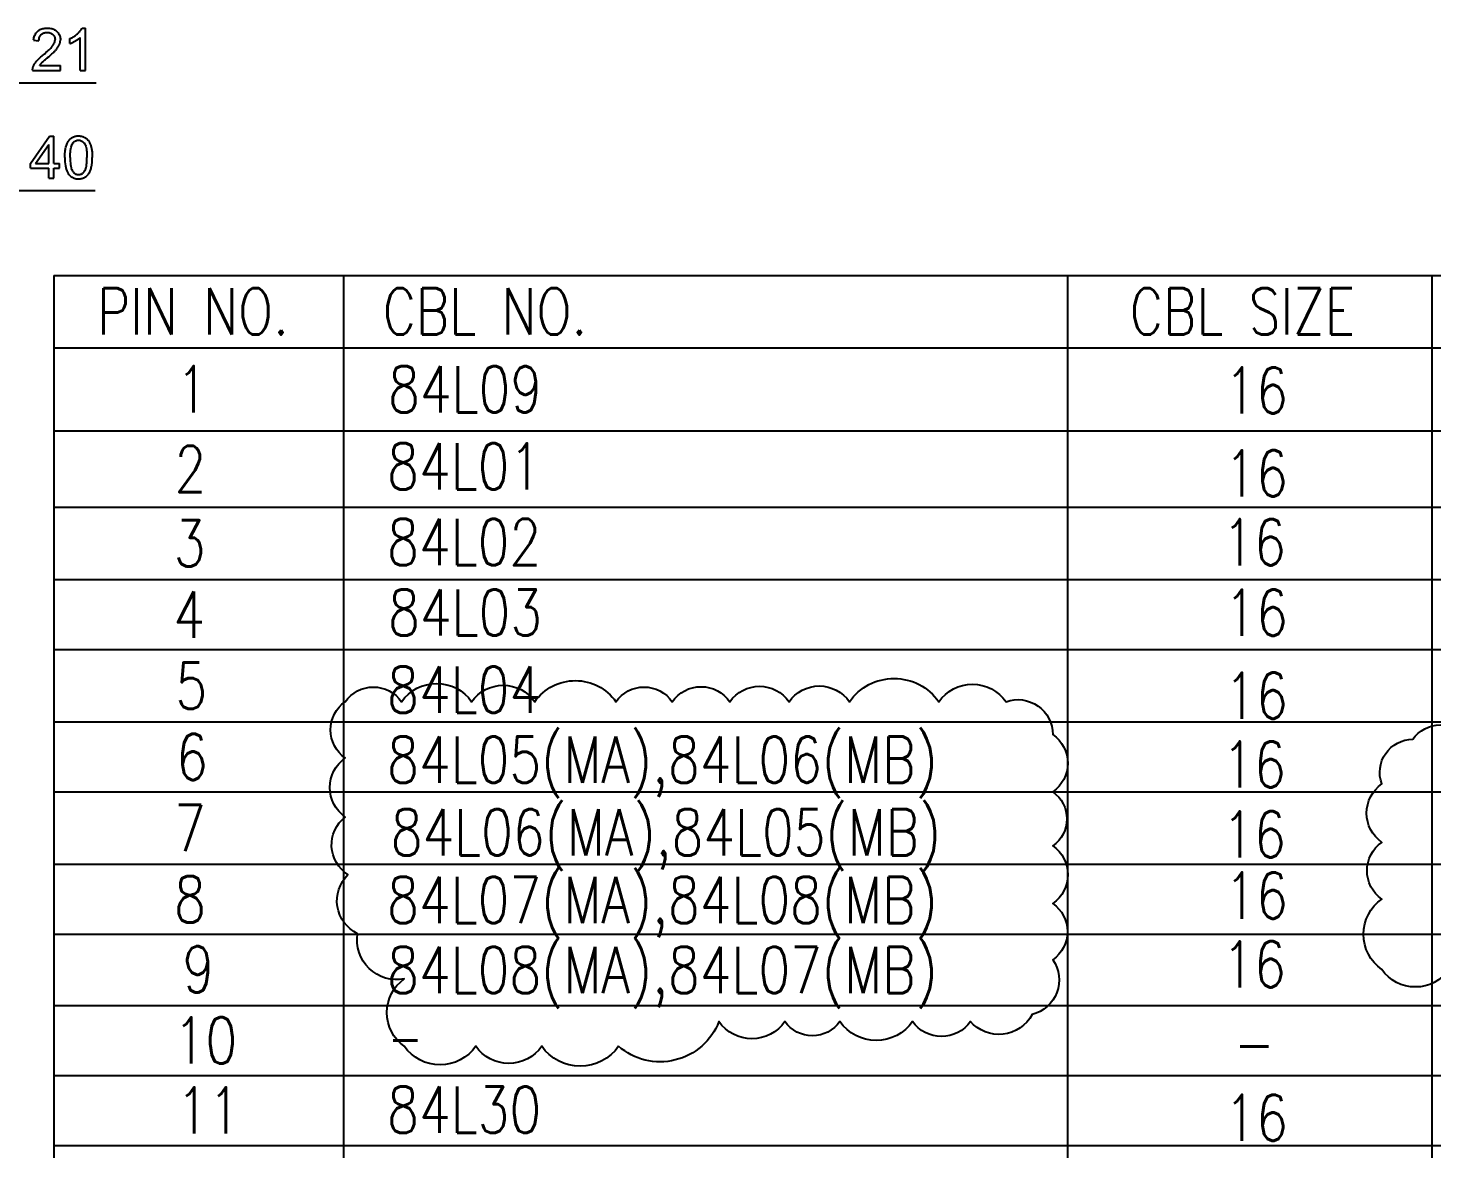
# Model space of a CAD drawing. Extents: x 260 to 819, y -886 to -454.
# Drawn here: x 526.9 to 605.2, y -618.8 to -556.3 of the extents above; entities that cross this region are included whole.
import ezdxf

# ---------------------------------------------------------------- set-up
doc = ezdxf.new("R2010")
doc.units = 0
doc.header["$LTSCALE"] = 150
doc.header["$MEASUREMENT"] = 0
doc.layers.get('0').update_dxf_attribs({"color": 6, "linetype": 'CONTINUOUS'})
doc.layers.add('현배선도', color=7, linetype='CONTINUOUS')
doc.styles.get("Standard").update_dxf_attribs({"font": 'romans.shx', "width": 0.8, "bigfont": 'whgtxt.shx'})

msp = doc.modelspace()

# ---------------------------------------------------------------- linework, layer by layer
at = {"color": 7, "linetype": 'Continuous'}
for p, q in [((527.331, -556.504), (527.366, -556.464)), ((527.366, -556.464), (527.404, -556.428)), ((527.404, -556.428), (527.445, -556.395)), ((527.445, -556.395), (527.489, -556.365)), ((527.489, -556.365), (527.535, -556.339)), ((527.535, -556.339), (527.585, -556.317)), ((527.585, -556.317), (527.637, -556.298)), ((527.637, -556.298), (527.692, -556.282)), ((527.692, -556.282), (527.749, -556.27)), ((527.749, -556.27), (527.809, -556.261)), ((527.809, -556.261), (527.872, -556.256)), ((527.872, -556.256), (527.938, -556.254)), ((527.938, -556.254), (528.004, -556.256)), ((528.004, -556.256), (528.067, -556.262)), ((528.067, -556.262), (528.128, -556.271)), ((528.128, -556.271), (528.186, -556.284)), ((528.186, -556.284), (528.241, -556.301)), ((528.241, -556.301), (528.293, -556.322)), ((528.293, -556.322), (528.342, -556.346)), ((528.342, -556.346), (528.389, -556.374)), ((528.389, -556.374), (528.432, -556.406)), ((528.432, -556.406), (528.473, -556.442)), ((528.473, -556.442), (528.511, -556.48)), ((528.511, -556.48), (528.544, -556.52)), ((529.696, -556.504), (529.726, -556.472)), ((529.726, -556.472), (529.755, -556.44)), ((529.755, -556.44), (529.782, -556.409)), ((529.782, -556.409), (529.807, -556.378)), ((529.807, -556.378), (529.829, -556.346)), ((529.829, -556.346), (529.849, -556.315)), ((529.849, -556.315), (529.868, -556.285)), ((529.868, -556.285), (529.884, -556.254)), ((529.884, -556.254), (530.07, -556.254)), ((530.07, -558.614), (530.07, -556.254)), ((527.175, -556.934), (527.182, -556.869)), ((527.175, -556.934), (527.471, -556.964)), ((527.182, -556.869), (527.194, -556.807)), ((527.194, -556.807), (527.208, -556.749)), ((527.208, -556.749), (527.226, -556.694)), ((527.226, -556.694), (527.247, -556.642)), ((527.247, -556.642), (527.272, -556.593)), ((527.272, -556.593), (527.3, -556.547)), ((527.3, -556.547), (527.331, -556.504)), ((527.471, -556.964), (527.473, -556.921)), ((527.473, -556.921), (527.477, -556.88)), ((527.477, -556.88), (527.483, -556.84)), ((527.483, -556.84), (527.492, -556.803)), ((527.492, -556.803), (527.504, -556.767)), ((527.504, -556.767), (527.518, -556.733)), ((527.518, -556.733), (527.534, -556.702)), ((527.534, -556.702), (527.553, -556.672)), ((527.553, -556.672), (527.574, -556.644)), ((527.574, -556.644), (527.598, -556.618)), ((527.598, -556.618), (527.624, -556.594)), ((527.624, -556.594), (527.651, -556.573)), ((527.651, -556.573), (527.68, -556.554)), ((527.68, -556.554), (527.711, -556.538)), ((527.711, -556.538), (527.744, -556.524)), ((527.744, -556.524), (527.778, -556.513)), ((527.778, -556.513), (527.814, -556.504)), ((527.814, -556.504), (527.851, -556.498)), ((527.851, -556.498), (527.89, -556.494)), ((527.89, -556.494), (527.931, -556.493)), ((527.931, -556.493), (527.97, -556.494)), ((527.97, -556.494), (528.007, -556.498)), ((528.007, -556.498), (528.043, -556.504)), ((528.043, -556.504), (528.077, -556.512)), ((528.077, -556.512), (528.11, -556.522)), ((528.11, -556.522), (528.141, -556.535)), ((528.141, -556.535), (528.171, -556.551)), ((528.171, -556.551), (528.199, -556.568)), ((528.199, -556.568), (528.226, -556.588)), ((528.21, -557.285), (528.239, -557.247)), ((528.226, -556.588), (528.251, -556.611)), ((528.239, -557.247), (528.265, -557.211)), ((528.251, -556.611), (528.274, -556.635)), ((528.265, -557.211), (528.288, -557.175)), ((528.274, -556.635), (528.295, -556.66)), ((528.288, -557.175), (528.308, -557.139)), ((528.295, -556.66), (528.314, -556.686)), ((528.308, -557.139), (528.325, -557.104)), ((528.314, -556.686), (528.33, -556.714)), ((528.325, -557.104), (528.34, -557.069)), ((528.33, -556.714), (528.343, -556.742)), ((528.34, -557.069), (528.352, -557.034)), ((528.343, -556.742), (528.354, -556.772)), ((528.352, -557.034), (528.362, -557)), ((528.354, -556.772), (528.363, -556.802)), ((528.362, -557), (528.368, -556.966)), ((528.363, -556.802), (528.369, -556.834)), ((528.368, -556.966), (528.372, -556.933)), ((528.369, -556.834), (528.373, -556.866)), ((528.372, -556.933), (528.374, -556.9)), ((528.373, -556.866), (528.374, -556.9)), ((528.544, -556.52), (528.574, -556.562)), ((528.554, -557.295), (528.571, -557.267)), ((528.571, -557.267), (528.586, -557.239)), ((528.574, -556.562), (528.599, -556.606)), ((528.586, -557.239), (528.6, -557.211)), ((528.599, -556.606), (528.621, -556.652)), ((528.6, -557.211), (528.613, -557.184)), ((528.613, -557.184), (528.624, -557.157)), ((528.621, -556.652), (528.639, -556.699)), ((528.624, -557.157), (528.633, -557.129)), ((528.633, -557.129), (528.642, -557.102)), ((528.639, -556.699), (528.653, -556.748)), ((528.642, -557.102), (528.65, -557.074)), ((528.65, -557.074), (528.656, -557.046)), ((528.653, -556.748), (528.662, -556.799)), ((528.656, -557.046), (528.661, -557.019)), ((528.661, -557.019), (528.665, -556.991)), ((528.662, -556.799), (528.668, -556.852)), ((528.665, -556.991), (528.668, -556.963)), ((528.668, -556.852), (528.67, -556.907)), ((528.668, -556.963), (528.67, -556.935)), ((528.67, -556.935), (528.67, -556.907)), ((529.204, -556.844), (529.252, -556.821)), ((529.204, -557.123), (529.204, -556.844)), ((529.204, -557.123), (529.231, -557.113)), ((529.231, -557.113), (529.259, -557.101)), ((529.252, -556.821), (529.298, -556.797)), ((529.259, -557.101), (529.288, -557.089)), ((529.288, -557.089), (529.317, -557.075)), ((529.298, -556.797), (529.344, -556.771)), ((529.317, -557.075), (529.347, -557.061)), ((529.344, -556.771), (529.388, -556.745)), ((529.347, -557.061), (529.378, -557.045)), ((529.378, -557.045), (529.41, -557.029)), ((529.388, -556.745), (529.431, -556.718)), ((529.41, -557.029), (529.442, -557.012)), ((529.431, -556.718), (529.473, -556.69)), ((529.442, -557.012), (529.474, -556.993)), ((529.473, -556.69), (529.513, -556.661)), ((529.474, -556.993), (529.508, -556.974)), ((529.508, -556.974), (529.541, -556.954)), ((529.513, -556.661), (529.552, -556.631)), ((529.541, -556.954), (529.573, -556.934)), ((529.552, -556.631), (529.59, -556.6)), ((529.573, -556.934), (529.603, -556.914)), ((529.59, -556.6), (529.627, -556.568)), ((529.603, -556.914), (529.633, -556.894)), ((529.627, -556.568), (529.662, -556.536)), ((529.633, -556.894), (529.661, -556.875)), ((529.661, -556.875), (529.687, -556.855)), ((529.662, -556.536), (529.696, -556.504)), ((529.687, -556.855), (529.713, -556.835)), ((529.713, -556.835), (529.737, -556.815)), ((529.737, -556.815), (529.76, -556.795)), ((529.76, -556.795), (529.781, -556.775)), ((529.781, -558.614), (529.781, -556.775)), ((527.371, -558.07), (527.401, -558.037)), ((527.401, -558.037), (527.433, -558.004)), ((527.433, -558.004), (527.467, -557.97)), ((527.467, -557.97), (527.504, -557.935)), ((527.504, -557.935), (527.542, -557.899)), ((527.542, -557.899), (527.584, -557.862)), ((527.584, -557.862), (527.627, -557.824)), ((527.627, -557.824), (527.673, -557.785)), ((527.673, -557.785), (527.721, -557.745)), ((527.721, -557.745), (527.795, -557.683)), ((527.763, -558.067), (527.798, -558.036)), ((527.795, -557.683), (527.865, -557.625)), ((527.798, -558.036), (527.837, -558.003)), ((527.837, -558.003), (527.88, -557.966)), ((527.865, -557.625), (527.929, -557.568)), ((527.88, -557.966), (527.926, -557.927)), ((527.926, -557.927), (527.976, -557.884)), ((527.929, -557.568), (527.988, -557.515)), ((527.976, -557.884), (528.037, -557.833)), ((527.988, -557.515), (528.042, -557.463)), ((528.037, -557.833), (528.094, -557.784)), ((528.042, -557.463), (528.092, -557.415)), ((528.092, -557.415), (528.136, -557.369)), ((528.094, -557.784), (528.147, -557.737)), ((528.136, -557.369), (528.175, -557.326)), ((528.147, -557.737), (528.197, -557.692)), ((528.175, -557.326), (528.21, -557.285)), ((528.197, -557.692), (528.243, -557.65)), ((528.243, -557.65), (528.286, -557.609)), ((528.286, -557.609), (528.325, -557.571)), ((528.325, -557.571), (528.36, -557.536)), ((528.36, -557.536), (528.392, -557.502)), ((528.392, -557.502), (528.421, -557.471)), ((528.421, -557.471), (528.447, -557.441)), ((528.447, -557.441), (528.472, -557.411)), ((528.472, -557.411), (528.495, -557.382)), ((528.495, -557.382), (528.516, -557.353)), ((528.516, -557.353), (528.536, -557.324)), ((528.536, -557.324), (528.554, -557.295)), ((527.12, -558.593), (527.121, -558.572)), ((527.12, -558.593), (527.12, -558.614)), ((527.12, -558.614), (528.674, -558.614)), ((527.121, -558.572), (527.122, -558.552)), ((527.122, -558.552), (527.124, -558.532)), ((527.124, -558.532), (527.127, -558.512)), ((527.127, -558.512), (527.131, -558.492)), ((527.131, -558.492), (527.135, -558.472)), ((527.135, -558.472), (527.141, -558.452)), ((527.141, -558.452), (527.147, -558.433)), ((527.147, -558.433), (527.154, -558.413)), ((527.154, -558.413), (527.166, -558.382)), ((527.166, -558.382), (527.18, -558.35)), ((527.18, -558.35), (527.196, -558.319)), ((527.196, -558.319), (527.213, -558.287)), ((527.213, -558.287), (527.231, -558.256)), ((527.231, -558.256), (527.251, -558.225)), ((527.251, -558.225), (527.272, -558.194)), ((527.272, -558.194), (527.294, -558.163)), ((527.294, -558.163), (527.318, -558.132)), ((527.318, -558.132), (527.344, -558.101)), ((527.344, -558.101), (527.371, -558.07)), ((527.521, -558.336), (527.531, -558.321)), ((527.521, -558.336), (528.674, -558.336)), ((527.531, -558.321), (527.541, -558.305)), ((527.541, -558.305), (527.552, -558.289)), ((527.552, -558.289), (527.564, -558.274)), ((527.564, -558.274), (527.575, -558.258)), ((527.575, -558.258), (527.588, -558.242)), ((527.588, -558.242), (527.601, -558.227)), ((527.601, -558.227), (527.614, -558.211)), ((527.614, -558.211), (527.628, -558.196)), ((527.628, -558.196), (527.643, -558.18)), ((527.643, -558.18), (527.659, -558.163)), ((527.659, -558.163), (527.68, -558.143)), ((527.68, -558.143), (527.704, -558.121)), ((527.704, -558.121), (527.732, -558.096)), ((527.732, -558.096), (527.763, -558.067)), ((528.674, -558.614), (528.674, -558.336)), ((529.781, -558.614), (530.07, -558.614)), ((517.659, -559.309), (530.672, -559.309)), ((526.997, -563.806), (528.069, -562.284)), ((527.281, -563.806), (528.017, -562.747)), ((528.017, -563.806), (528.017, -562.747)), ((528.069, -562.284), (528.305, -562.284)), ((528.305, -563.806), (528.305, -562.284)), ((529.003, -562.804), (529.021, -562.754)), ((529.021, -562.754), (529.041, -562.707)), ((529.041, -562.707), (529.062, -562.662)), ((529.062, -562.662), (529.085, -562.619)), ((529.085, -562.619), (529.11, -562.579)), ((529.11, -562.579), (529.136, -562.541)), ((529.136, -562.541), (529.164, -562.505)), ((529.164, -562.505), (529.194, -562.472)), ((529.194, -562.472), (529.225, -562.441)), ((529.225, -562.441), (529.258, -562.412)), ((529.258, -562.412), (529.293, -562.386)), ((529.293, -562.386), (529.329, -562.362)), ((529.309, -562.782), (529.335, -562.728)), ((529.329, -562.362), (529.367, -562.341)), ((529.335, -562.728), (529.363, -562.681)), ((529.363, -562.681), (529.388, -562.649)), ((529.367, -562.341), (529.407, -562.324)), ((529.388, -562.649), (529.414, -562.621)), ((529.407, -562.324), (529.449, -562.308)), ((529.414, -562.621), (529.441, -562.595)), ((529.441, -562.595), (529.471, -562.573)), ((529.449, -562.308), (529.492, -562.296)), ((529.471, -562.573), (529.502, -562.555)), ((529.492, -562.296), (529.538, -562.286)), ((529.502, -562.555), (529.534, -562.54)), ((529.534, -562.54), (529.568, -562.528)), ((529.538, -562.286), (529.585, -562.279)), ((529.568, -562.528), (529.604, -562.52)), ((529.585, -562.279), (529.633, -562.275)), ((529.604, -562.52), (529.642, -562.514)), ((529.633, -562.275), (529.684, -562.274)), ((529.642, -562.514), (529.68, -562.513)), ((529.68, -562.513), (529.72, -562.515)), ((529.684, -562.274), (529.721, -562.275)), ((529.72, -562.515), (529.759, -562.52)), ((529.721, -562.275), (529.757, -562.277)), ((529.757, -562.277), (529.793, -562.281)), ((529.759, -562.52), (529.796, -562.53)), ((529.793, -562.281), (529.828, -562.286)), ((529.796, -562.53), (529.831, -562.543)), ((529.828, -562.286), (529.861, -562.293)), ((529.831, -562.543), (529.866, -562.56)), ((529.861, -562.293), (529.894, -562.301)), ((529.866, -562.56), (529.899, -562.581)), ((529.894, -562.301), (529.926, -562.311)), ((529.899, -562.581), (529.931, -562.606)), ((529.926, -562.311), (529.957, -562.323)), ((529.931, -562.606), (529.961, -562.635)), ((529.957, -562.323), (529.986, -562.336)), ((529.961, -562.635), (529.99, -562.667)), ((529.986, -562.336), (530.015, -562.35)), ((529.99, -562.667), (530.018, -562.704)), ((530.015, -562.35), (530.044, -562.366)), ((530.018, -562.704), (530.044, -562.746)), ((530.044, -562.366), (530.071, -562.383)), ((530.044, -562.746), (530.067, -562.795)), ((530.071, -562.383), (530.097, -562.402)), ((530.097, -562.402), (530.122, -562.422)), ((530.122, -562.422), (530.146, -562.443)), ((530.146, -562.443), (530.169, -562.466)), ((530.169, -562.466), (530.191, -562.49)), ((530.191, -562.49), (530.212, -562.515)), ((530.212, -562.515), (530.232, -562.542)), ((530.232, -562.542), (530.251, -562.57)), ((530.251, -562.57), (530.269, -562.599)), ((530.269, -562.599), (530.287, -562.63)), ((530.287, -562.63), (530.303, -562.661)), ((530.303, -562.661), (530.319, -562.694)), ((530.319, -562.694), (530.334, -562.729)), ((530.334, -562.729), (530.348, -562.764)), ((528.917, -563.475), (528.918, -563.393)), ((528.917, -563.475), (528.92, -563.603)), ((528.918, -563.393), (528.921, -563.314)), ((528.921, -563.314), (528.925, -563.239)), ((528.925, -563.239), (528.931, -563.167)), ((528.931, -563.167), (528.939, -563.098)), ((528.939, -563.098), (528.948, -563.033)), ((528.948, -563.033), (528.959, -562.971)), ((528.959, -562.971), (528.972, -562.912)), ((528.972, -562.912), (528.987, -562.856)), ((528.987, -562.856), (529.003, -562.804)), ((529.214, -563.475), (529.215, -563.362)), ((529.214, -563.475), (529.215, -563.586)), ((529.215, -563.362), (529.22, -563.258)), ((529.22, -563.258), (529.227, -563.16)), ((529.227, -563.16), (529.238, -563.07)), ((529.238, -563.07), (529.251, -562.987)), ((529.251, -562.987), (529.268, -562.911)), ((529.268, -562.911), (529.287, -562.843)), ((529.287, -562.843), (529.309, -562.782)), ((530.067, -562.795), (530.087, -562.853)), ((530.087, -562.853), (530.105, -562.918)), ((530.105, -562.918), (530.119, -562.992)), ((530.119, -562.992), (530.132, -563.073)), ((530.132, -563.073), (530.141, -563.161)), ((530.141, -563.161), (530.148, -563.258)), ((530.148, -563.258), (530.152, -563.362)), ((530.152, -563.362), (530.153, -563.475)), ((530.152, -563.586), (530.153, -563.475)), ((530.348, -562.764), (530.362, -562.801)), ((530.362, -562.801), (530.374, -562.839)), ((530.374, -562.839), (530.386, -562.879)), ((530.386, -562.879), (530.397, -562.919)), ((530.397, -562.919), (530.407, -562.962)), ((530.407, -562.962), (530.416, -563.007)), ((530.416, -563.007), (530.424, -563.056)), ((530.424, -563.056), (530.431, -563.107)), ((530.431, -563.107), (530.437, -563.161)), ((530.437, -563.161), (530.441, -563.218)), ((530.441, -563.218), (530.445, -563.278)), ((530.445, -563.278), (530.448, -563.341)), ((530.448, -563.341), (530.449, -563.406)), ((530.449, -563.406), (530.45, -563.475)), ((530.449, -563.556), (530.45, -563.475)), ((526.997, -564.071), (526.997, -563.806)), ((526.997, -564.071), (528.017, -564.071)), ((527.281, -563.806), (528.017, -563.806)), ((528.017, -564.634), (528.017, -564.071)), ((528.305, -563.806), (528.622, -563.806)), ((528.305, -564.071), (528.622, -564.071)), ((528.305, -564.634), (528.305, -564.071)), ((528.622, -564.071), (528.622, -563.806)), ((528.92, -563.603), (528.927, -563.725)), ((528.927, -563.725), (528.938, -563.839)), ((528.938, -563.839), (528.955, -563.945)), ((528.955, -563.945), (528.976, -564.044)), ((528.976, -564.044), (529.001, -564.136)), ((529.001, -564.136), (529.031, -564.221)), ((529.031, -564.221), (529.066, -564.298)), ((529.066, -564.298), (529.106, -564.368)), ((529.215, -563.586), (529.219, -563.691)), ((529.219, -563.691), (529.226, -563.787)), ((529.226, -563.787), (529.236, -563.876)), ((529.236, -563.876), (529.248, -563.956)), ((529.248, -563.956), (529.263, -564.03)), ((529.263, -564.03), (529.28, -564.095)), ((529.28, -564.095), (529.301, -564.153)), ((529.301, -564.153), (529.324, -564.203)), ((529.324, -564.203), (529.349, -564.245)), ((529.349, -564.245), (529.377, -564.281)), ((529.377, -564.281), (529.406, -564.314)), ((529.406, -564.314), (529.436, -564.343)), ((529.931, -564.342), (529.961, -564.313)), ((529.961, -564.313), (529.99, -564.281)), ((529.99, -564.281), (530.018, -564.244)), ((530.018, -564.244), (530.044, -564.202)), ((530.044, -564.202), (530.067, -564.152)), ((530.067, -564.152), (530.087, -564.094)), ((530.087, -564.094), (530.105, -564.029)), ((530.105, -564.029), (530.119, -563.955)), ((530.119, -563.955), (530.132, -563.875)), ((530.132, -563.875), (530.141, -563.786)), ((530.141, -563.786), (530.148, -563.69)), ((530.148, -563.69), (530.152, -563.586)), ((530.259, -564.367), (530.283, -564.327)), ((530.283, -564.327), (530.306, -564.284)), ((530.306, -564.284), (530.328, -564.239)), ((530.328, -564.239), (530.347, -564.192)), ((530.347, -564.192), (530.365, -564.142)), ((530.365, -564.142), (530.381, -564.09)), ((530.381, -564.09), (530.395, -564.034)), ((530.395, -564.034), (530.408, -563.975)), ((530.408, -563.975), (530.419, -563.913)), ((530.419, -563.913), (530.429, -563.848)), ((530.429, -563.848), (530.436, -563.78)), ((530.436, -563.78), (530.442, -563.708)), ((530.442, -563.708), (530.446, -563.634)), ((530.446, -563.634), (530.449, -563.556)), ((528.017, -564.634), (528.305, -564.634)), ((529.106, -564.368), (529.15, -564.43)), ((529.15, -564.43), (529.19, -564.476)), ((529.19, -564.476), (529.233, -564.518)), ((529.233, -564.518), (529.279, -564.554)), ((529.279, -564.554), (529.328, -564.586)), ((529.328, -564.586), (529.38, -564.613)), ((529.38, -564.613), (529.435, -564.635)), ((529.435, -564.635), (529.493, -564.652)), ((529.436, -564.343), (529.468, -564.367)), ((529.468, -564.367), (529.501, -564.388)), ((529.493, -564.652), (529.554, -564.664)), ((529.501, -564.388), (529.535, -564.406)), ((529.535, -564.406), (529.57, -564.419)), ((529.554, -564.664), (529.617, -564.671)), ((529.57, -564.419), (529.607, -564.429)), ((529.607, -564.429), (529.645, -564.434)), ((529.617, -564.671), (529.684, -564.674)), ((529.645, -564.434), (529.684, -564.436)), ((529.684, -564.436), (529.723, -564.434)), ((529.684, -564.674), (529.734, -564.672)), ((529.723, -564.434), (529.761, -564.429)), ((529.734, -564.672), (529.783, -564.668)), ((529.761, -564.429), (529.797, -564.419)), ((529.783, -564.668), (529.83, -564.661)), ((529.797, -564.419), (529.833, -564.406)), ((529.83, -564.661), (529.876, -564.651)), ((529.833, -564.406), (529.867, -564.388)), ((529.867, -564.388), (529.899, -564.367)), ((529.876, -564.651), (529.919, -564.639)), ((529.899, -564.367), (529.931, -564.342)), ((529.919, -564.639), (529.961, -564.624)), ((529.961, -564.624), (530.001, -564.606)), ((530.001, -564.606), (530.04, -564.585)), ((530.04, -564.585), (530.076, -564.561)), ((530.076, -564.561), (530.111, -564.535)), ((530.111, -564.535), (530.144, -564.506)), ((530.144, -564.506), (530.175, -564.475)), ((530.175, -564.475), (530.205, -564.441)), ((530.205, -564.441), (530.233, -564.406)), ((530.233, -564.406), (530.259, -564.367))]:
    msp.add_line(p, q, dxfattribs=at)
at = {"color": 0, "linetype": 'Continuous'}
msp.add_line((517.594, -565.329), (530.607, -565.329), dxfattribs=at)
at = {"layer": '현배선도', "color": 0}
for p, q in [((528.311, -570.062), (528.311, -574.103)), ((528.311, -570.062), (605.246, -570.062)), ((544.474, -570.062), (544.474, -574.103)), ((544.474, -570.062), (544.474, -686.866)), ((544.474, -570.062), (544.474, -694.949)), ((584.896, -570.062), (584.896, -574.103)), ((605.246, -570.062), (640.888, -570.062)), ((605.246, -570.062), (605.246, -694.949)), ((528.311, -574.103), (544.474, -574.103)), ((528.311, -574.103), (528.311, -578.734)), ((544.474, -574.103), (544.474, -578.734)), ((544.474, -574.103), (605.246, -574.103)), ((584.896, -574.103), (584.896, -578.734)), ((605.246, -574.103), (640.888, -574.103)), ((528.311, -578.734), (544.474, -578.734)), ((528.311, -578.734), (528.311, -583.006)), ((544.474, -578.734), (544.474, -583.006)), ((544.474, -578.734), (605.246, -578.734)), ((584.896, -578.734), (584.896, -583.006)), ((605.246, -578.734), (657.709, -578.734)), ((605.246, -578.734), (657.709, -578.734)), ((528.311, -583.006), (544.474, -583.006)), ((528.311, -583.006), (528.311, -587.048)), ((544.474, -583.006), (544.474, -587.048)), ((544.474, -583.006), (605.246, -583.006)), ((584.896, -583.006), (584.896, -587.048)), ((605.246, -583.006), (657.709, -583.006)), ((605.246, -583.006), (657.709, -583.006)), ((528.311, -587.048), (544.474, -587.048)), ((528.311, -587.048), (528.311, -590.953)), ((544.474, -587.048), (544.474, -590.953)), ((544.474, -587.048), (605.246, -587.048)), ((584.896, -587.048), (584.896, -590.953)), ((605.246, -587.048), (657.709, -587.048)), ((528.311, -590.953), (544.474, -590.953)), ((528.311, -590.953), (528.311, -594.994)), ((544.474, -590.953), (544.474, -594.994)), ((544.474, -590.953), (605.246, -590.953)), ((584.896, -590.953), (584.896, -594.994)), ((605.246, -590.953), (646.663, -590.953)), ((528.311, -594.994), (544.474, -594.994)), ((528.311, -594.994), (528.311, -598.899)), ((544.474, -594.994), (544.474, -598.899)), ((544.474, -594.994), (605.246, -594.994)), ((584.896, -594.994), (584.896, -598.899)), ((605.246, -594.994), (646.663, -594.994)), ((528.311, -598.899), (544.474, -598.899)), ((528.311, -598.899), (528.311, -602.941)), ((544.474, -598.899), (544.474, -602.941)), ((544.474, -598.899), (605.246, -598.899)), ((584.896, -598.899), (584.896, -602.941)), ((605.246, -598.899), (646.663, -598.899)), ((544.474, -601.973), (544.474, -694.949)), ((528.311, -602.941), (544.474, -602.941)), ((528.311, -602.941), (528.311, -606.845)), ((544.474, -602.941), (544.474, -606.845)), ((544.474, -602.941), (605.246, -602.941)), ((584.896, -602.941), (584.896, -606.845)), ((605.246, -602.941), (646.663, -602.941)), ((528.311, -606.845), (544.474, -606.845)), ((528.311, -606.845), (528.311, -610.824)), ((544.474, -606.845), (544.474, -610.824)), ((544.474, -606.845), (605.246, -606.845)), ((584.896, -606.845), (584.896, -610.824)), ((605.246, -606.845), (646.663, -606.845)), ((528.311, -610.824), (544.474, -610.824)), ((528.311, -610.824), (528.311, -614.729)), ((544.474, -610.824), (544.474, -614.729)), ((544.474, -610.824), (605.246, -610.824)), ((584.896, -610.824), (584.896, -614.729)), ((605.246, -610.824), (646.663, -610.824)), ((528.311, -614.729), (544.474, -614.729)), ((528.311, -614.729), (528.311, -618.634)), ((544.474, -614.729), (544.474, -618.634)), ((544.474, -614.729), (605.246, -614.729)), ((584.896, -614.729), (584.896, -618.634)), ((605.246, -614.729), (646.663, -614.729)), ((528.311, -618.634), (544.474, -618.634)), ((528.311, -618.634), (528.311, -622.538)), ((544.474, -618.634), (544.474, -622.538)), ((544.474, -618.634), (605.246, -618.634)), ((584.896, -618.634), (584.896, -622.538)), ((605.246, -618.634), (646.663, -618.634))]:
    msp.add_line(p, q, dxfattribs=at)
at = {"layer": '현배선도', "color": 3}
msp.add_lwpolyline([(559.839, -613.097, -0.520567), (555.544, -613.097, -0.520567), (551.862, -613.097, -0.520567), (547.873, -613.097, -0.520567), (547.873, -609.342, -0.520567), (545.265, -606.813, -0.520567), (544.728, -603.518, -0.520567), (544.574, -600.299, -0.520567), (544.574, -597.004, -0.520567), (544.574, -593.862, -0.520567), (547.719, -593.862, -0.520567), (551.631, -593.862, -0.520567), (555.16, -593.862, -0.520567), (559.686, -593.862, -0.520567), (562.831, -593.862, -0.520567), (566.052, -593.862, -0.520567), (569.351, -593.862, -0.520567), (572.726, -593.862, -0.520567), (577.712, -593.862, -0.520567), (581.47, -593.862, -0.520567), (584.078, -595.701, -0.520567), (584.078, -598.899, -0.520567), (584.078, -601.908, -0.520567), (584.078, -605.127, -0.520567), (584.078, -608.269, -0.520567), (582.928, -611.334, -0.520567), (579.476, -611.717, -0.520567), (576.254, -611.717, -0.520567), (572.189, -611.717, -0.520567), (569.121, -611.717, -0.520567), (565.439, -611.717, -0.520567)], format="xyb", close=True, dxfattribs=at)
msp.add_lwpolyline([(606.194, -608.814, -0.520567), (602.449, -608.814, -0.520567), (602.449, -604.88, -0.520567), (602.449, -601.714, -0.520567), (602.449, -598.453, -0.520567), (604.177, -595.958, -0.520567), (607.25, -595.958, -0.520567)], format="xyb", dxfattribs=at)

# ---------------------------------------------------------------- texts
at = {"layer": '현배선도', "color": 0, "width": 0.8}
for s, height, p in [('PIN NO.', 2.5833, (530.714, -573.367)), ('CBL NO.', 2.5833, (546.664, -573.367)), ('CBL SIZE', 2.5833, (588.372, -573.367)), ('1', 2.583, (535.137, -577.708)), ('84L09', 2.5833, (546.971, -577.707)), ('16', 2.5833, (593.666, -577.778)), ('2', 2.583, (535.039, -582.16)), ('84L01', 2.5833, (546.919, -582.013)), ('16', 2.5833, (593.666, -582.409)), ('3', 2.583, (535.005, -586.312)), ('84L02', 2.5833, (546.919, -586.245)), ('16', 2.5833, (593.544, -586.249)), ('4', 2.583, (534.978, -590.29)), ('84L03', 2.5833, (546.971, -590.175)), ('16', 2.5833, (593.666, -590.19)), ('5', 2.583, (535.099, -594.263)), ('84L04', 2.5833, (546.919, -594.481)), ('16', 2.5833, (593.666, -594.82)), ('6', 2.583, (535.14, -598.237)), ('84L05(MA),84L06(MB)', 2.5833, (546.919, -598.386)), ('16', 2.5833, (593.544, -598.66)), ('84L06(MA),84L05(MB)', 2.5833, (547.118, -602.441)), ('7', 2.583, (535.02, -602.205)), ('16', 2.5833, (593.544, -602.565)), ('84L07(MA),84L08(MB)', 2.5833, (546.919, -606.22)), ('16', 2.5833, (593.666, -605.976)), ('8', 2.583, (535.016, -606.183)), ('84L08(MA),84L07(MB)', 2.5833, (546.919, -610.125)), ('16', 2.5833, (593.544, -609.816)), ('9', 2.583, (535.487, -610.088)), ('10', 2.5833, (534.998, -614.066)), ('-', 2.2, (546.956, -613.711)), ('-', 2.583, (594.18, -614.22)), ('11', 2.5833, (535.169, -617.971)), ('84L30', 2.5833, (546.919, -617.934)), ('16', 2.5833, (593.666, -618.387))]:
    msp.add_text(s, height=height, dxfattribs=at).set_placement(p)

doc.saveas('drawing.dxf')
